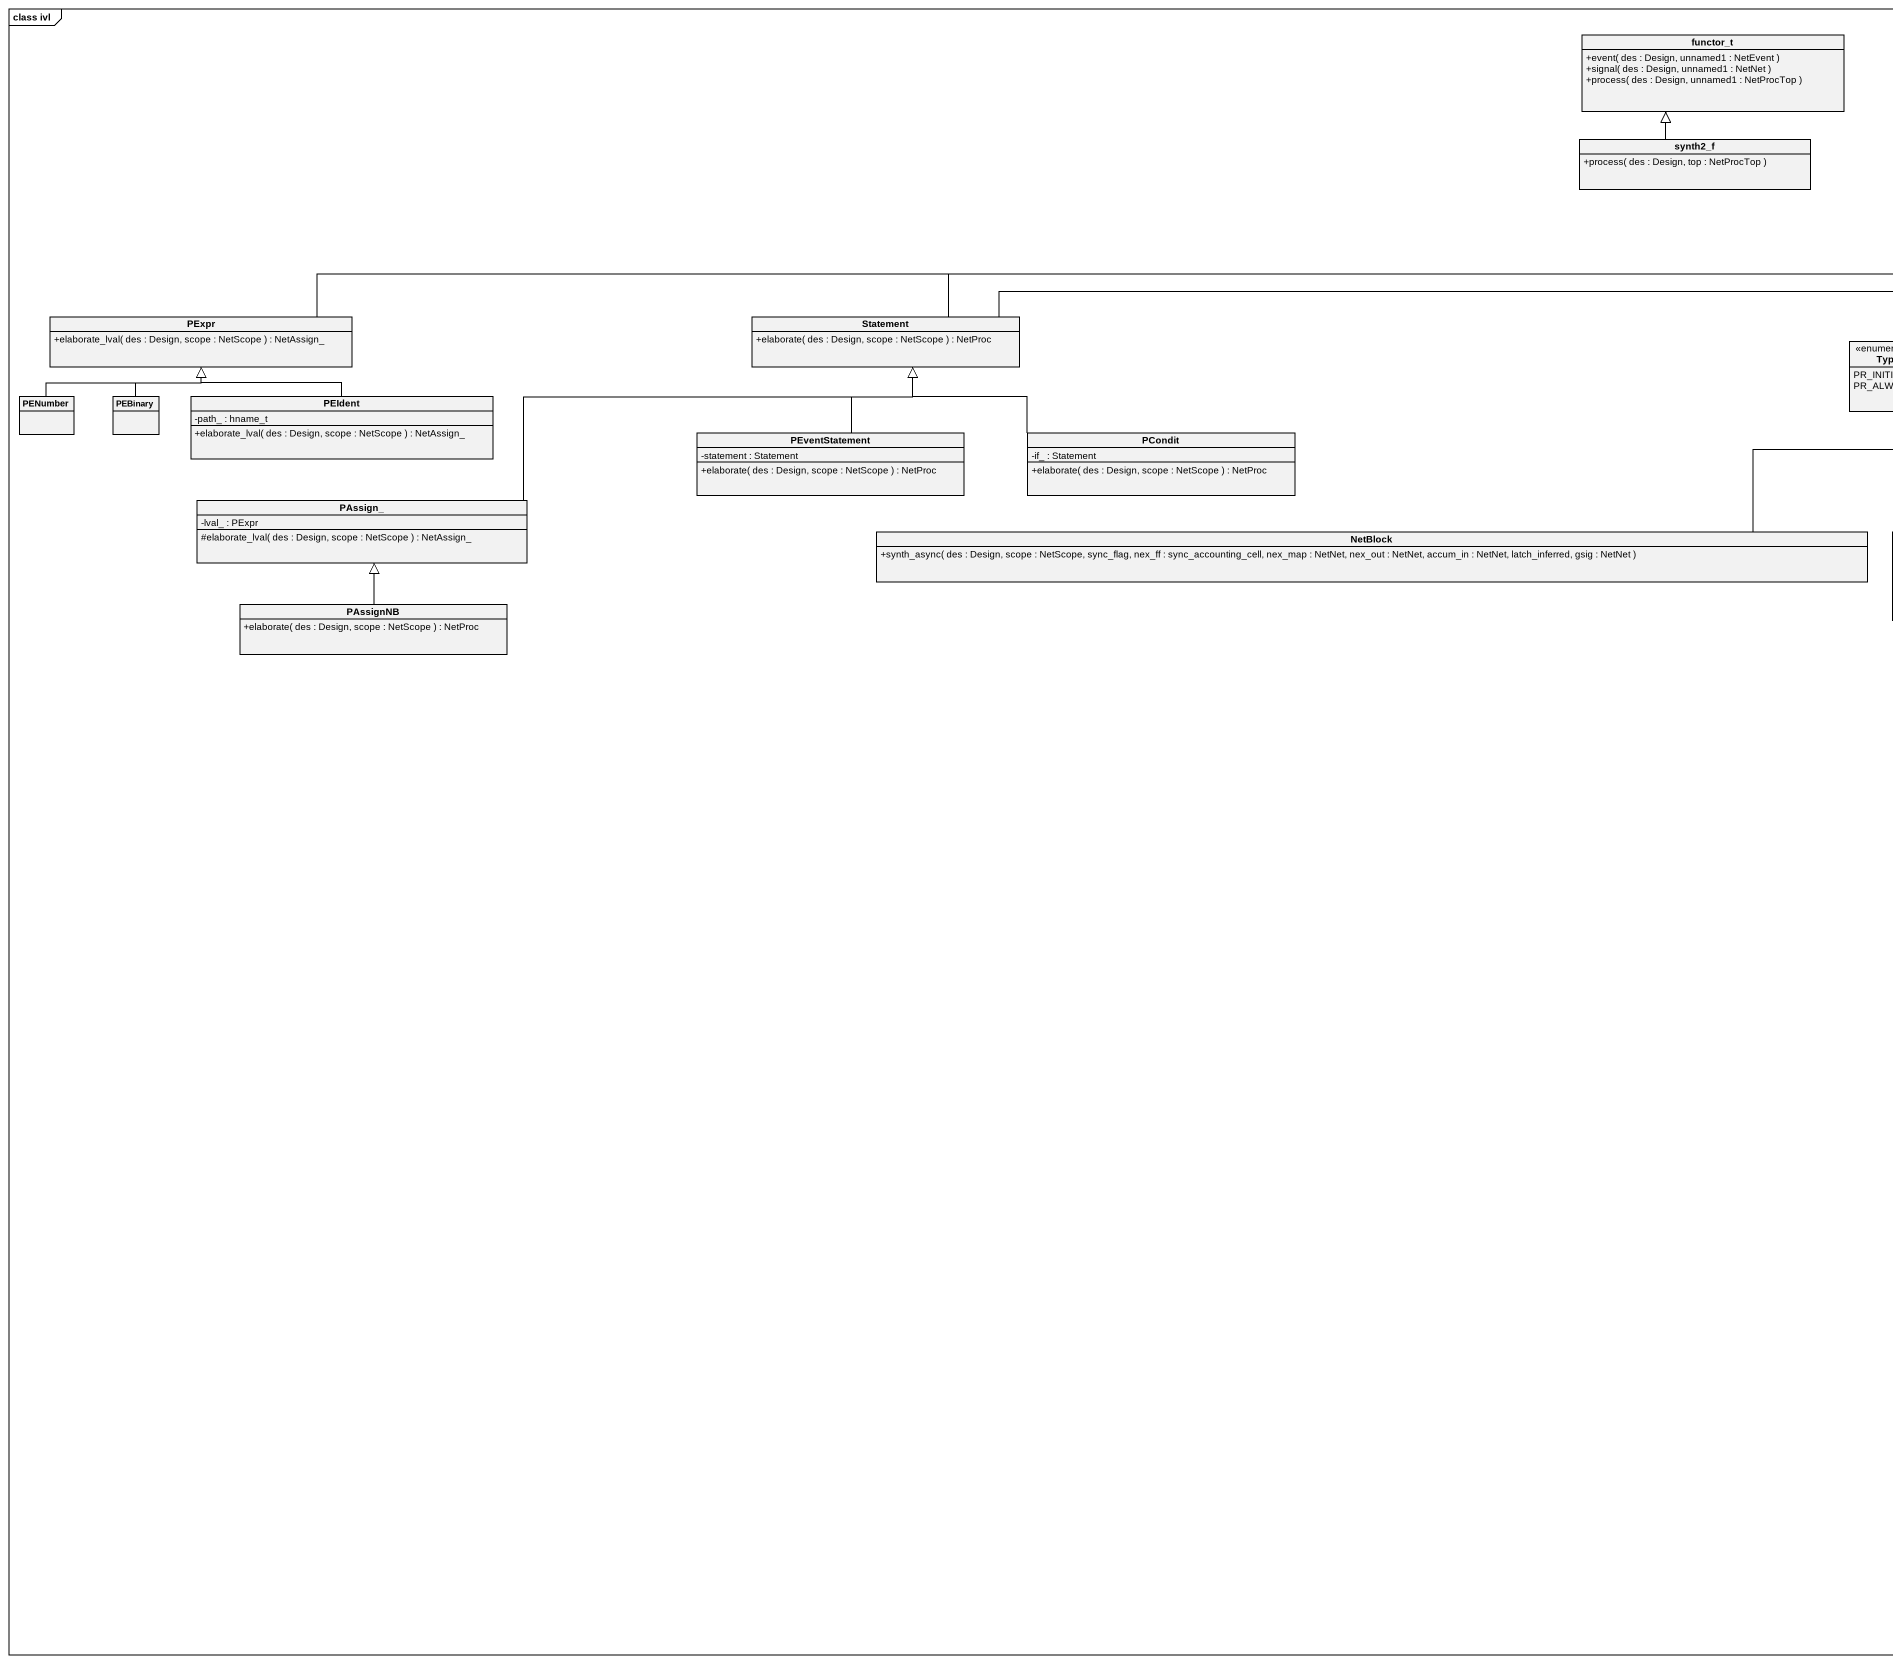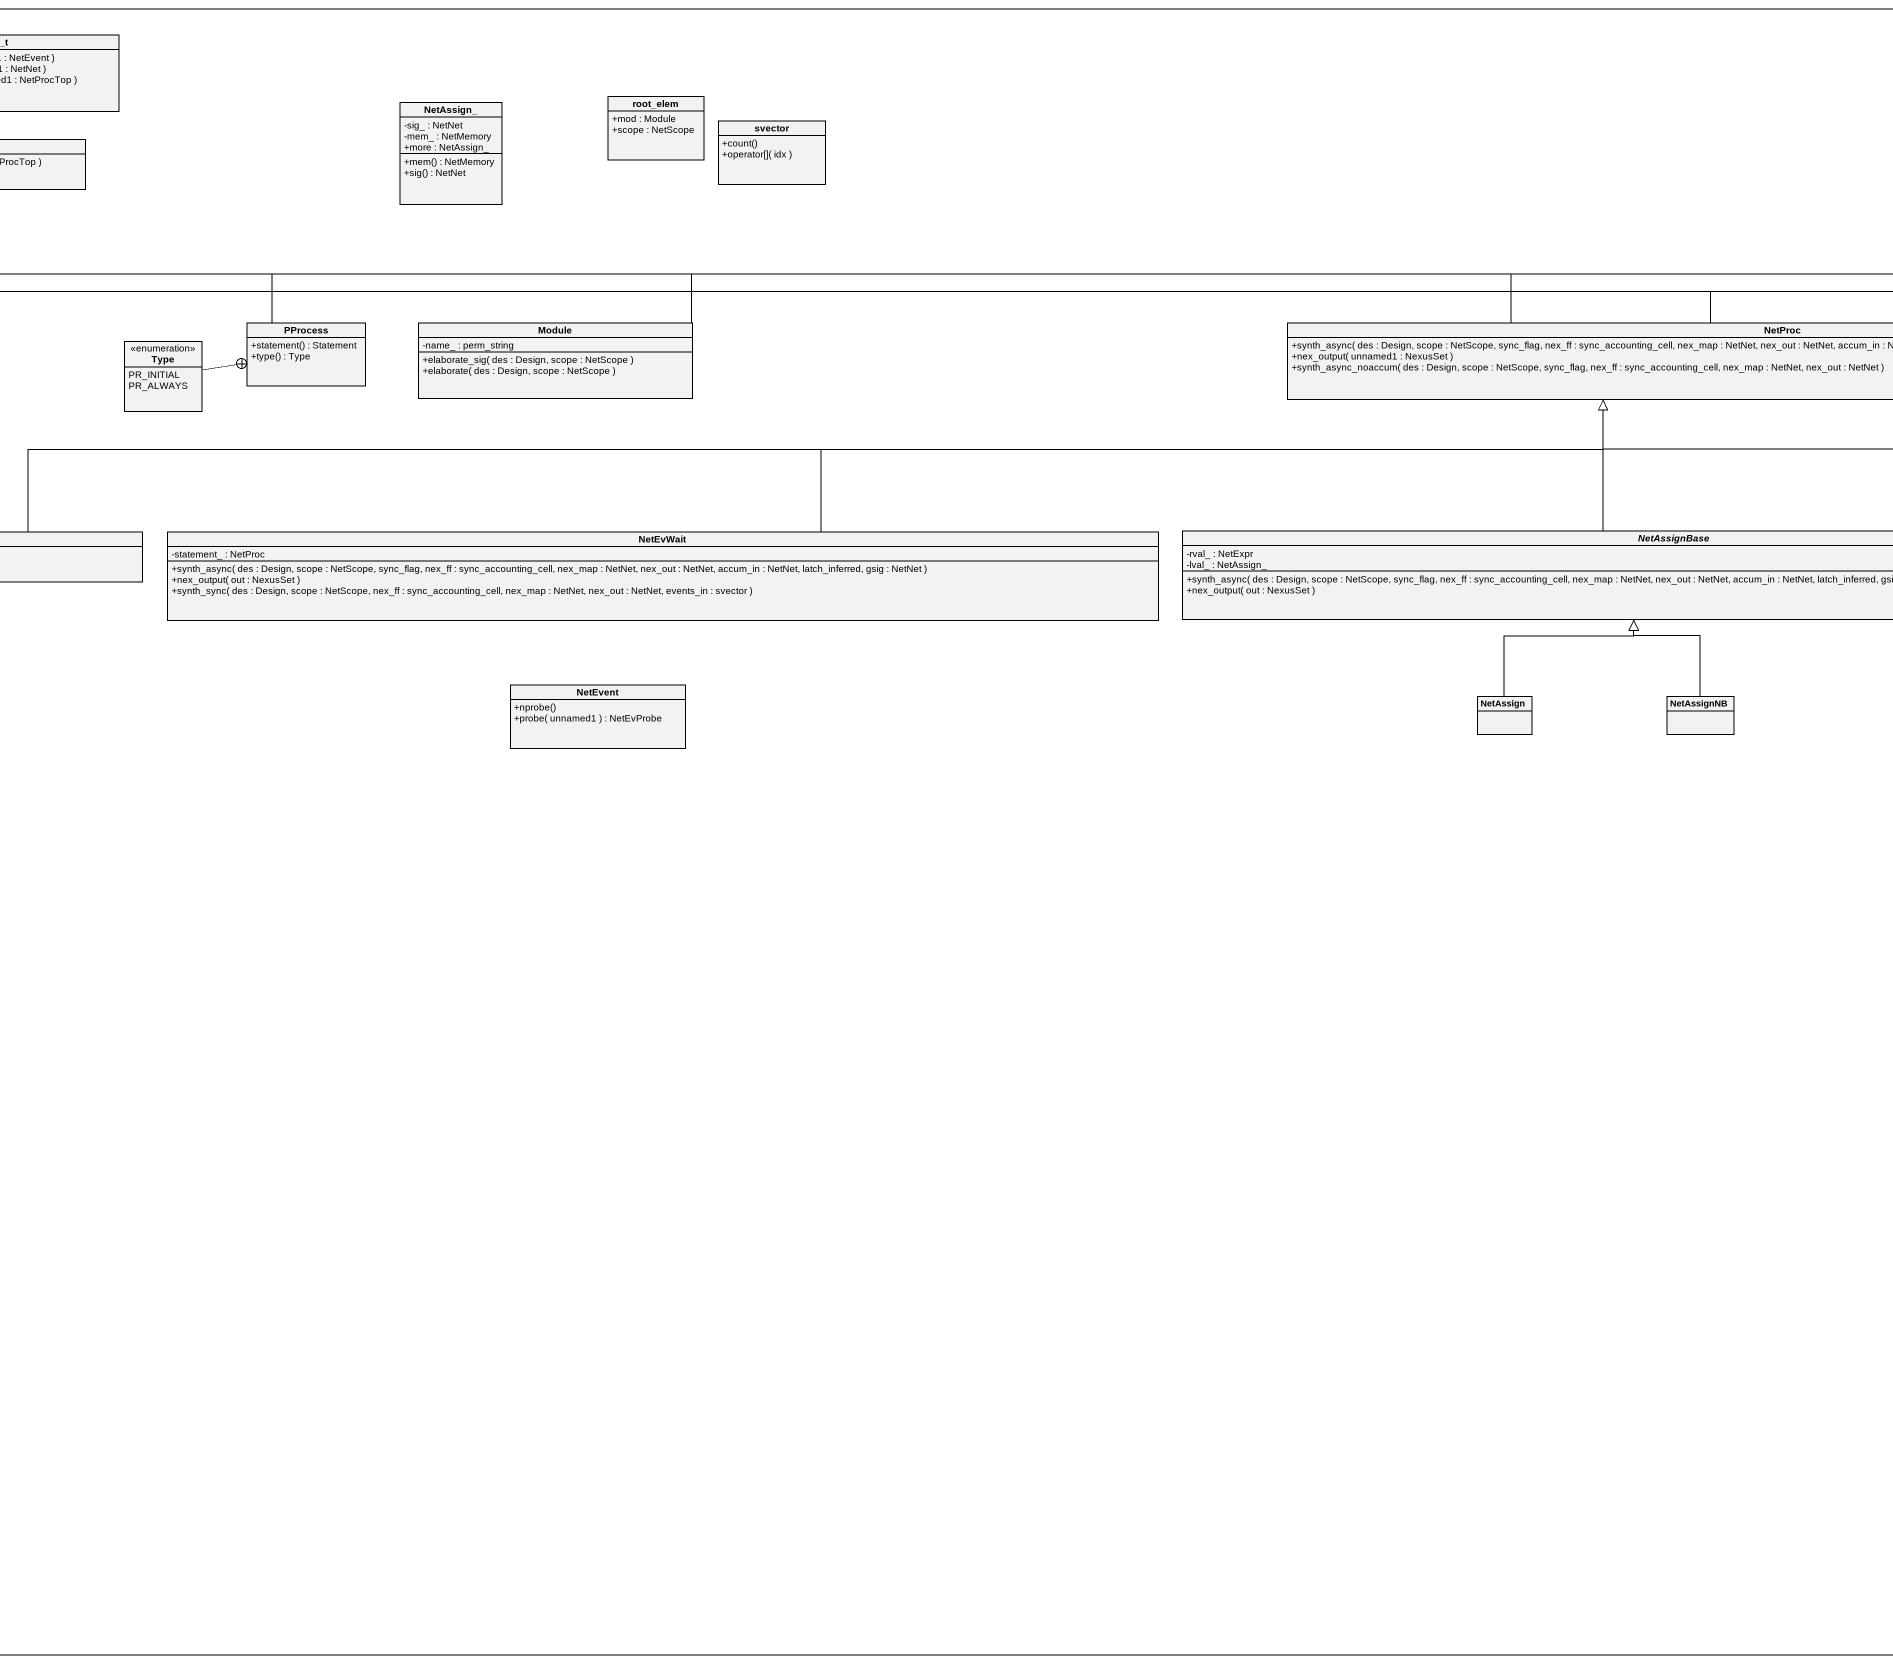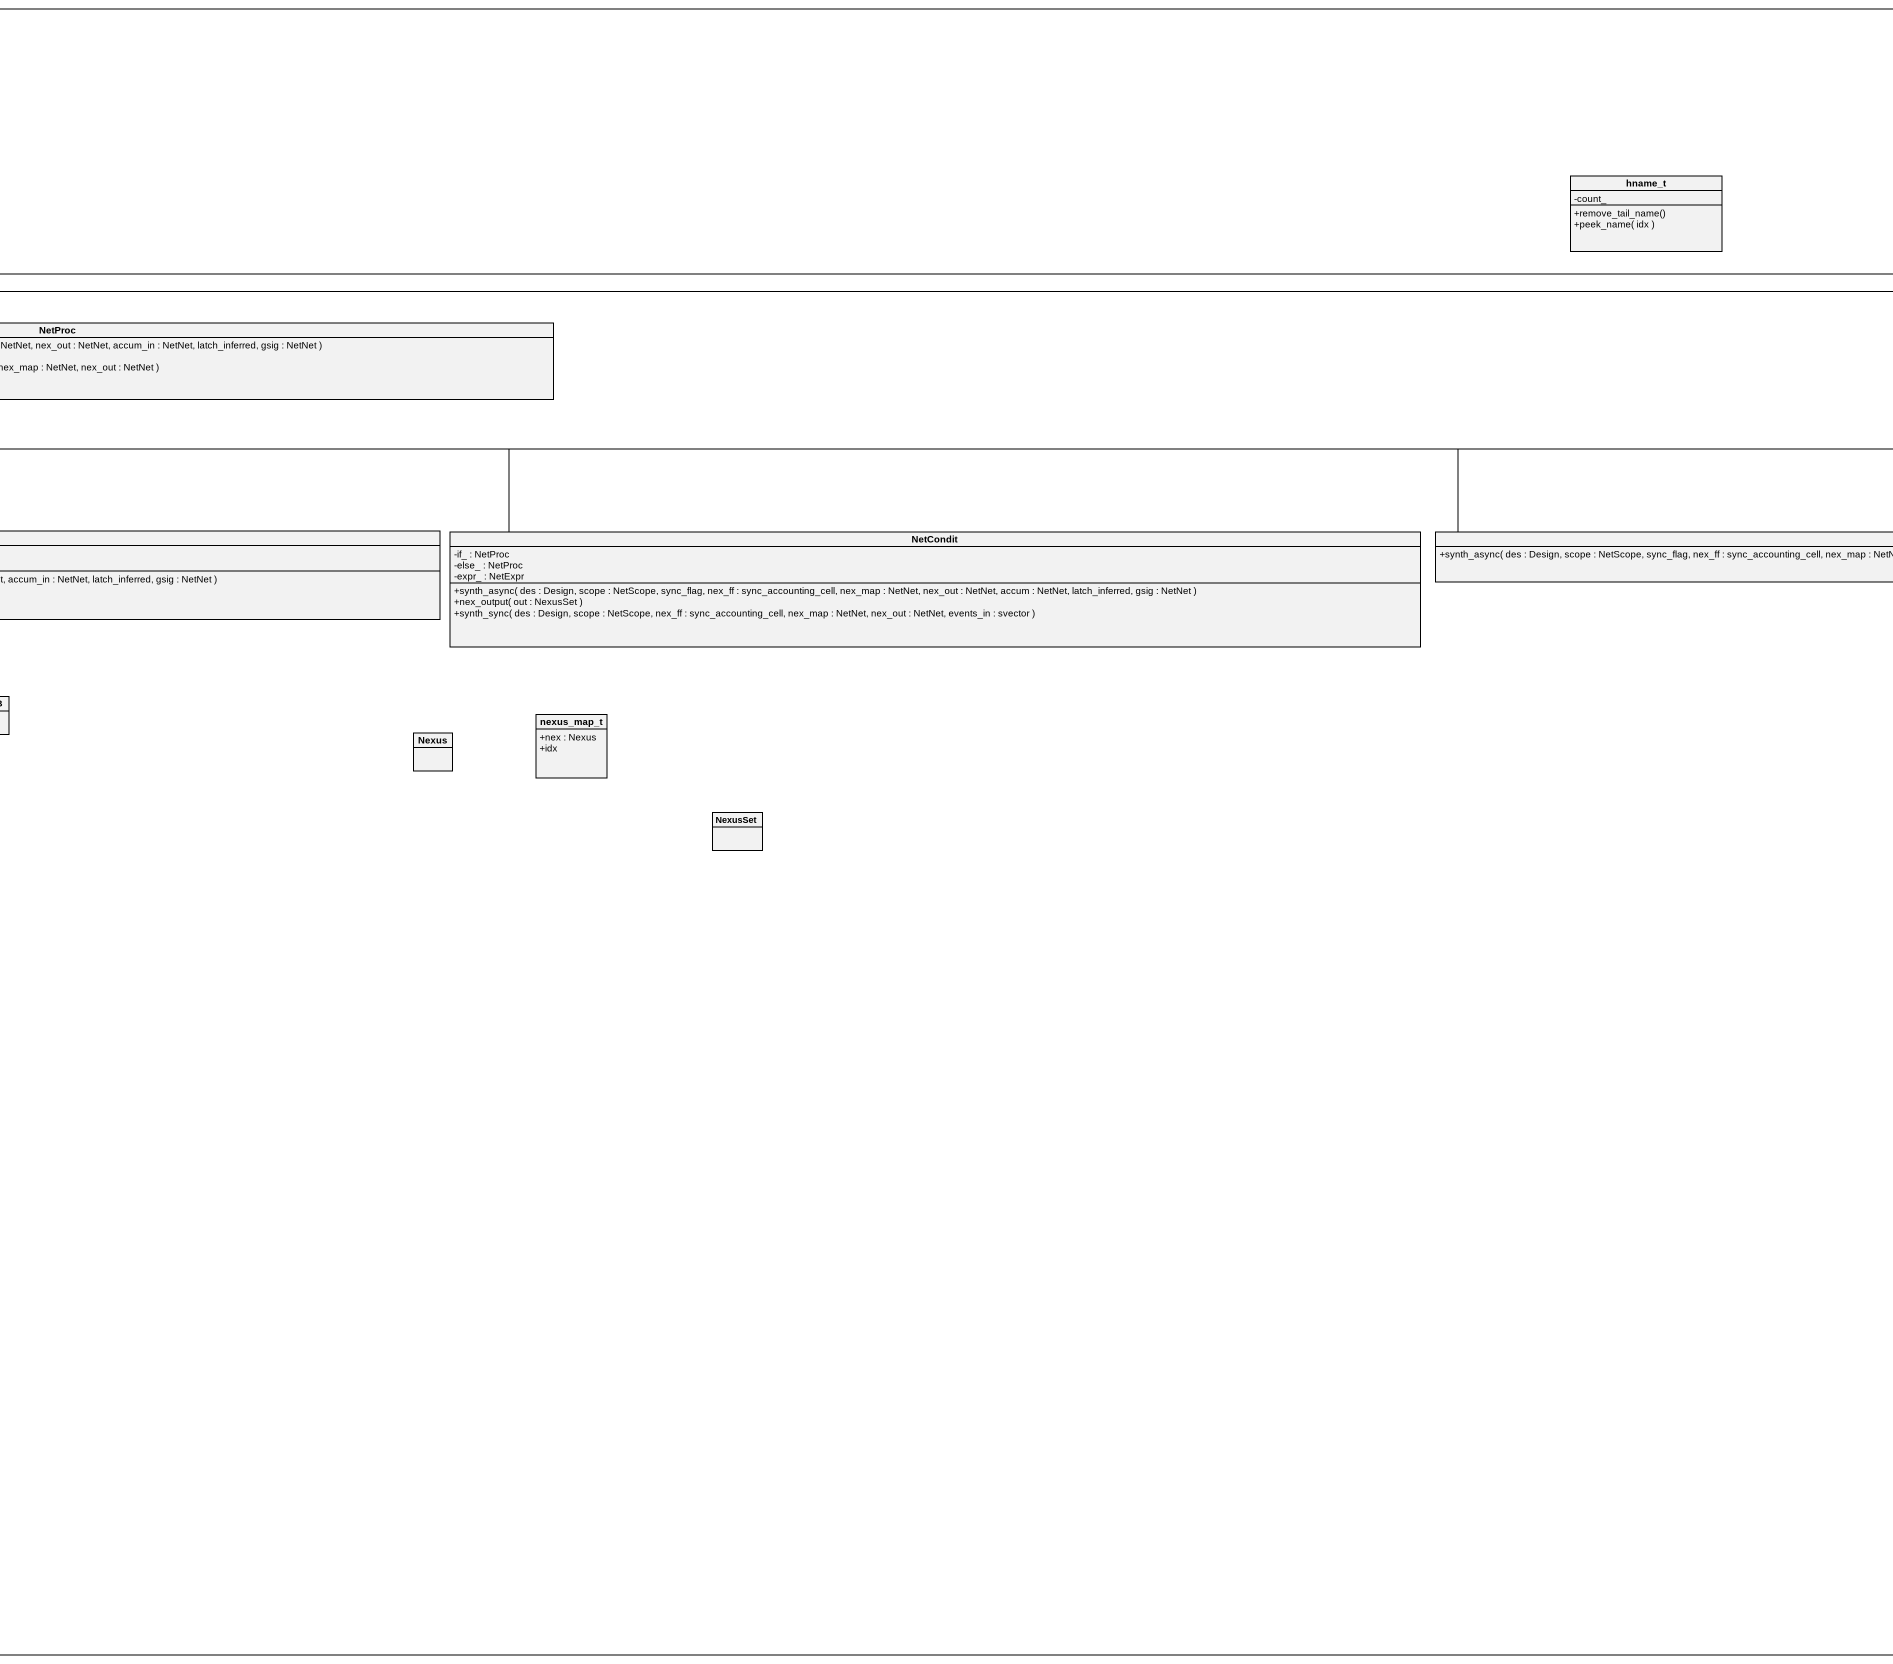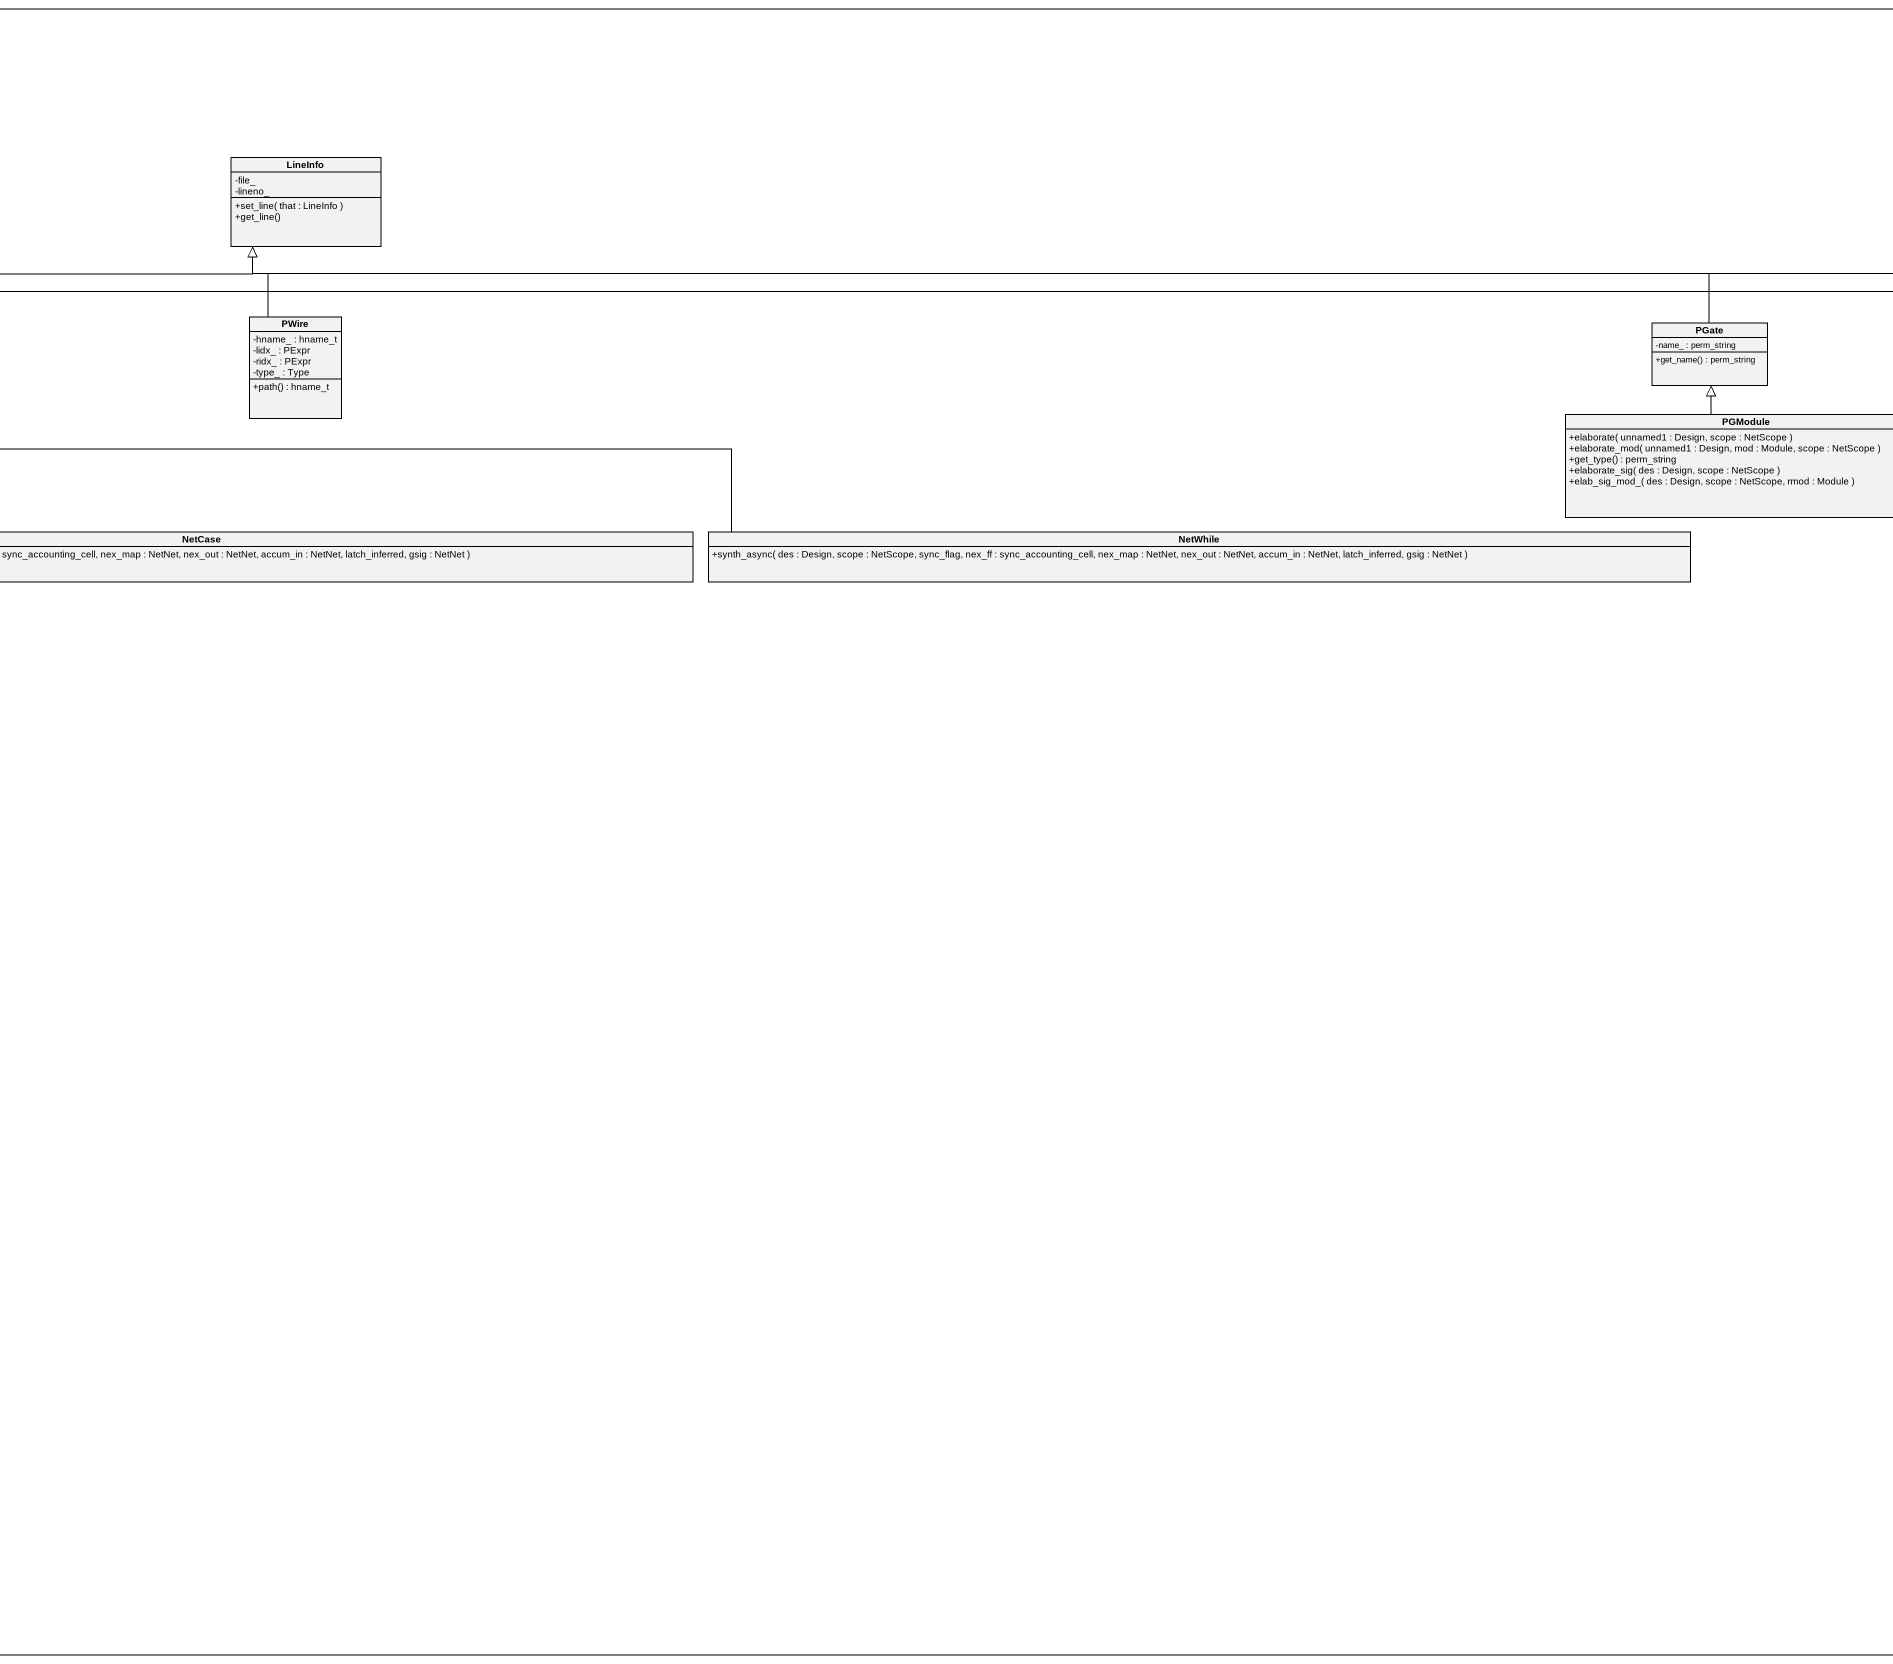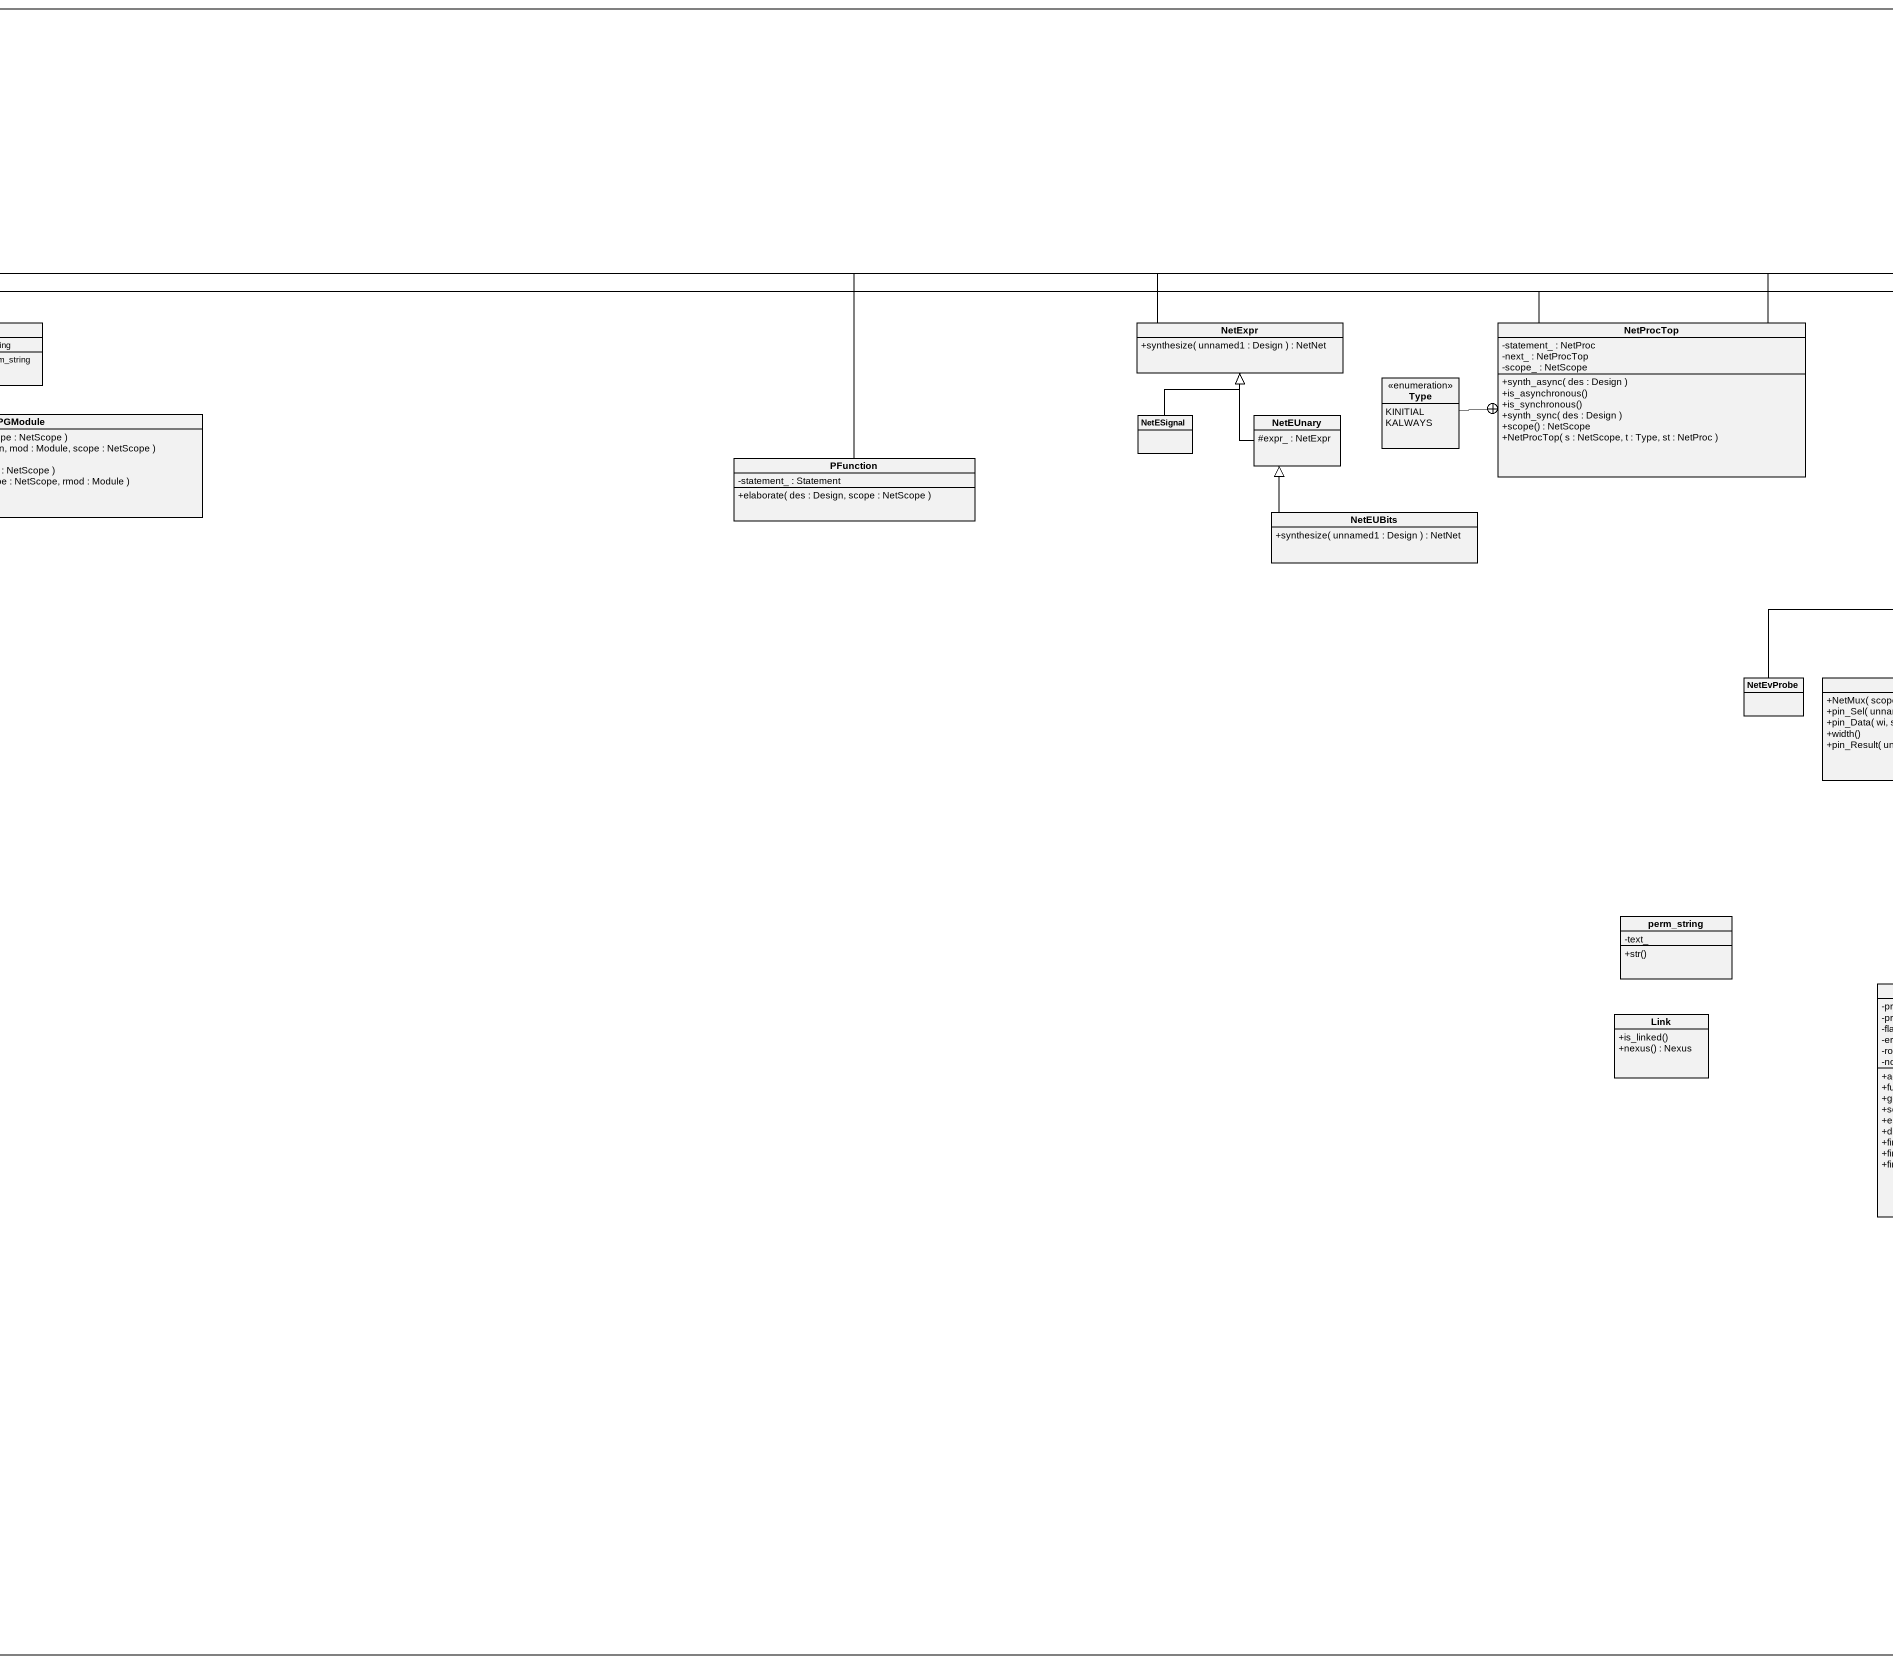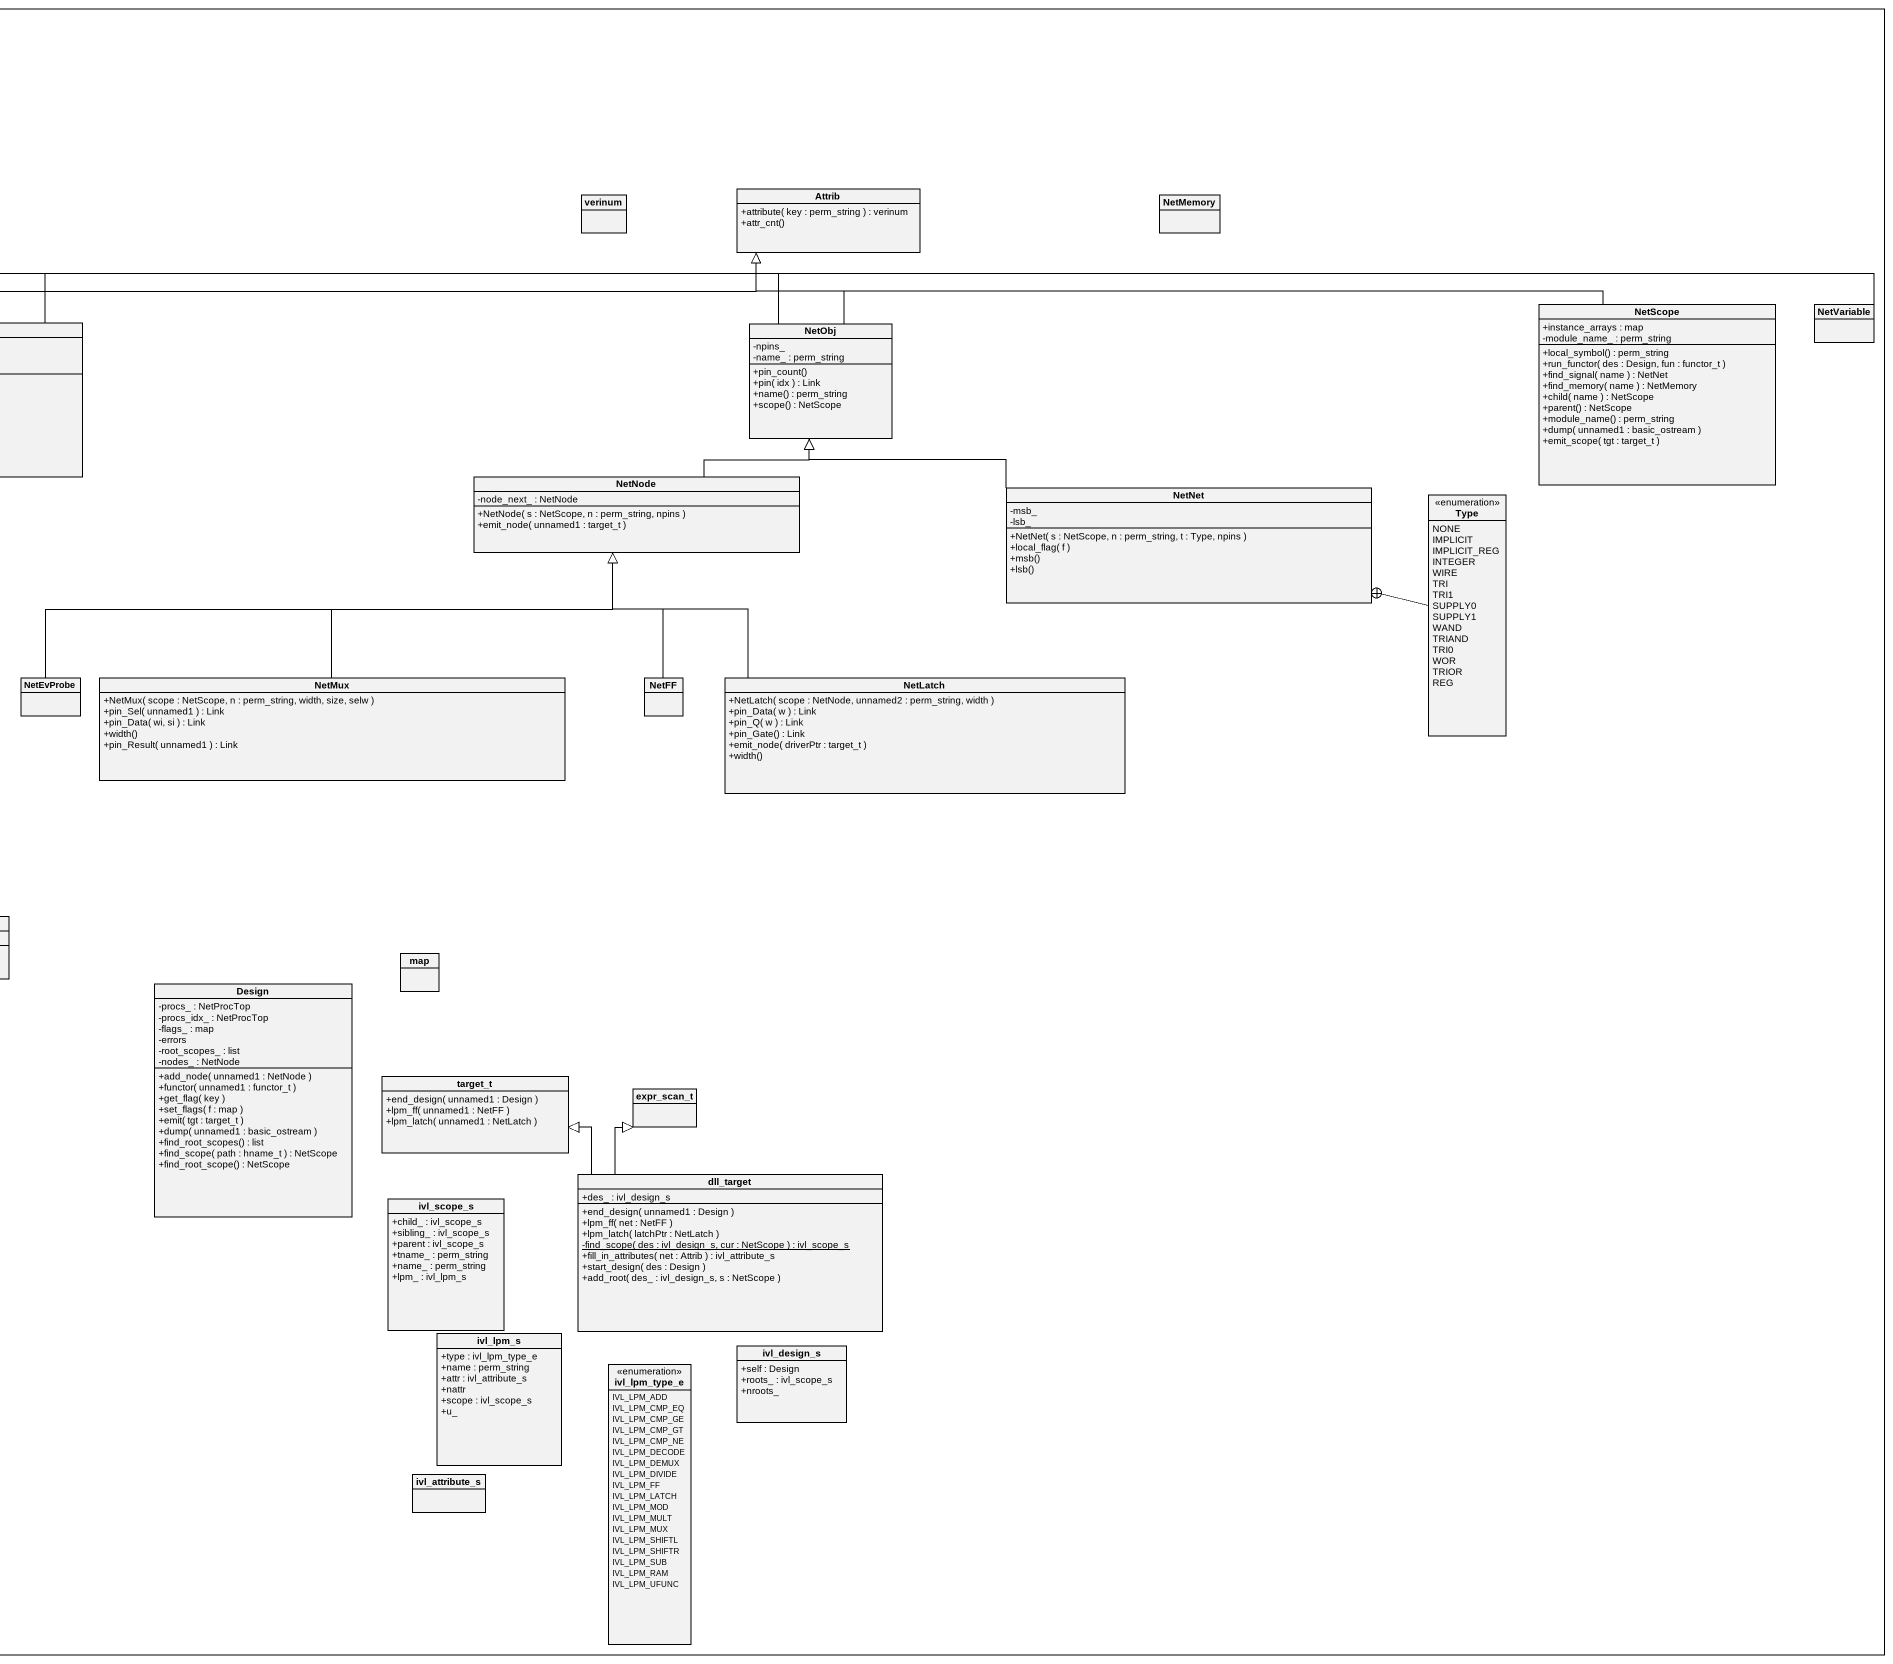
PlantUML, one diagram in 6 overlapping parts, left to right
@startuml
mainframe class ivl
hide circle
hide empty members
skinparam classAttributeIconSize 0
class functor_t {
  +event( des : Design, unnamed1 : NetEvent )
  +signal( des : Design, unnamed1 : NetNet )
  +process( des : Design, unnamed1 : NetProcTop )
}
class "NetAssign_" as NetAssign {
  -sig_ : NetNet
  -mem_ : NetMemory
  +more : NetAssign_
  +mem() : NetMemory
  +sig() : NetNet
}
class root_elem {
  +mod : Module
  +scope : NetScope
}
class svector {
  +count()
  +operator[]( idx )
}
class synth2_f {
  +process( des : Design, top : NetProcTop )
}
class LineInfo {
  -file_
  -lineno_
  +set_line( that : LineInfo )
  +get_line()
}
class hname_t {
  -count_
  +remove_tail_name()
  +peek_name( idx )
}
class verinum
class Attrib {
  +attribute( key : perm_string ) : verinum
  +attr_cnt()
}
class NetMemory
class PExpr {
  +elaborate_lval( des : Design, scope : NetScope ) : NetAssign_
}
class Statement {
  +elaborate( des : Design, scope : NetScope ) : NetProc
}
class PProcess {
  +statement() : Statement
  +type() : Type
}
class Module {
  -name_ : perm_string
  +elaborate_sig( des : Design, scope : NetScope )
  +elaborate( des : Design, scope : NetScope )
}
class NetProc {
  +synth_async( des : Design, scope : NetScope, sync_flag, nex_ff : sync_accounting_cell, nex_map : NetNet, nex_out : NetNet, accum_in : NetNet, latch_inferred, gsig : NetNet )
  +nex_output( unnamed1 : NexusSet )
  +synth_async_noaccum( des : Design, scope : NetScope, sync_flag, nex_ff : sync_accounting_cell, nex_map : NetNet, nex_out : NetNet )
}
class PWire {
  -hname_ : hname_t
  -lidx_ : PExpr
  -ridx_ : PExpr
  -type_ : Type
  +path() : hname_t
}
class PGate {
  -name_ : perm_string
  +get_name() : perm_string
}
class NetExpr {
  +synthesize( unnamed1 : Design ) : NetNet
}
class NetProcTop {
  -statement_ : NetProc
  -next_ : NetProcTop
  -scope_ : NetScope
  +synth_async( des : Design )
  +is_asynchronous()
  +is_synchronous()
  +synth_sync( des : Design )
  +scope() : NetScope
  +NetProcTop( s : NetScope, t : Type, st : NetProc )
}
class NetObj {
  -npins_
  -name_ : perm_string
  +pin_count()
  +pin( idx ) : Link
  +name() : perm_string
  +scope() : NetScope
}
class NetScope {
  +instance_arrays : map
  -module_name_ : perm_string
  +local_symbol() : perm_string
  +run_functor( des : Design, fun : functor_t )
  +find_signal( name ) : NetNet
  +find_memory( name ) : NetMemory
  +child( name ) : NetScope
  +parent() : NetScope
  +module_name() : perm_string
  +dump( unnamed1 : basic_ostream )
  +emit_scope( tgt : target_t )
}
class NetVariable
enum Type {
  PR_INITIAL
  PR_ALWAYS
}
class PENumber
class PEBinary
class PEIdent {
  -path_ : hname_t
  +elaborate_lval( des : Design, scope : NetScope ) : NetAssign_
}
enum "Type" as Type_2 {
  KINITIAL
  KALWAYS
}
class PEventStatement {
  -statement : Statement
  +elaborate( des : Design, scope : NetScope ) : NetProc
}
class PCondit {
  -if_ : Statement
  +elaborate( des : Design, scope : NetScope ) : NetProc
}
class PGModule {
  +elaborate( unnamed1 : Design, scope : NetScope )
  +elaborate_mod( unnamed1 : Design, mod : Module, scope : NetScope )
  +get_type() : perm_string
  +elaborate_sig( des : Design, scope : NetScope )
  +elab_sig_mod_( des : Design, scope : NetScope, rmod : Module )
}
class NetESignal
class NetEUnary {
  #expr_ : NetExpr
}
class PFunction {
  -statement_ : Statement
  +elaborate( des : Design, scope : NetScope )
}
class NetNode {
  -node_next_ : NetNode
  +NetNode( s : NetScope, n : perm_string, npins )
  +emit_node( unnamed1 : target_t )
}
class "PAssign_" as PAssign {
  -lval_ : PExpr
  #elaborate_lval( des : Design, scope : NetScope ) : NetAssign_
}
class NetEUBits {
  +synthesize( unnamed1 : Design ) : NetNet
}
class NetNet {
  -msb_
  -lsb_
  +NetNet( s : NetScope, n : perm_string, t : Type, npins )
  +local_flag( f )
  +msb()
  +lsb()
}
enum "Type" as Type_3 {
  NONE
  IMPLICIT
  IMPLICIT_REG
  INTEGER
  WIRE
  TRI
  TRI1
  SUPPLY0
  SUPPLY1
  WAND
  TRIAND
  TRI0
  WOR
  TRIOR
  REG
}
class NetBlock {
  +synth_async( des : Design, scope : NetScope, sync_flag, nex_ff : sync_accounting_cell, nex_map : NetNet, nex_out : NetNet, accum_in : NetNet, latch_inferred, gsig : NetNet )
}
class NetEvWait {
  -statement_ : NetProc
  +synth_async( des : Design, scope : NetScope, sync_flag, nex_ff : sync_accounting_cell, nex_map : NetNet, nex_out : NetNet, accum_in : NetNet, latch_inferred, gsig : NetNet )
  +nex_output( out : NexusSet )
  +synth_sync( des : Design, scope : NetScope, nex_ff : sync_accounting_cell, nex_map : NetNet, nex_out : NetNet, events_in : svector )
}
abstract class NetAssignBase {
  -rval_ : NetExpr
  -lval_ : NetAssign_
  +synth_async( des : Design, scope : NetScope, sync_flag, nex_ff : sync_accounting_cell, nex_map : NetNet, nex_out : NetNet, accum_in : NetNet, latch_inferred, gsig : NetNet )
  +nex_output( out : NexusSet )
}
class NetCondit {
  -if_ : NetProc
  -else_ : NetProc
  -expr_ : NetExpr
  +synth_async( des : Design, scope : NetScope, sync_flag, nex_ff : sync_accounting_cell, nex_map : NetNet, nex_out : NetNet, accum : NetNet, latch_inferred, gsig : NetNet )
  +nex_output( out : NexusSet )
  +synth_sync( des : Design, scope : NetScope, nex_ff : sync_accounting_cell, nex_map : NetNet, nex_out : NetNet, events_in : svector )
}
class NetCase {
  +synth_async( des : Design, scope : NetScope, sync_flag, nex_ff : sync_accounting_cell, nex_map : NetNet, nex_out : NetNet, accum_in : NetNet, latch_inferred, gsig : NetNet )
}
class NetWhile {
  +synth_async( des : Design, scope : NetScope, sync_flag, nex_ff : sync_accounting_cell, nex_map : NetNet, nex_out : NetNet, accum_in : NetNet, latch_inferred, gsig : NetNet )
}
class PAssignNB {
  +elaborate( des : Design, scope : NetScope ) : NetProc
}
class NetEvProbe
class NetMux {
  +NetMux( scope : NetScope, n : perm_string, width, size, selw )
  +pin_Sel( unnamed1 ) : Link
  +pin_Data( wi, si ) : Link
  +width()
  +pin_Result( unnamed1 ) : Link
}
class NetFF
class NetLatch {
  +NetLatch( scope : NetNode, unnamed2 : perm_string, width )
  +pin_Data( w ) : Link
  +pin_Q( w ) : Link
  +pin_Gate() : Link
  +emit_node( driverPtr : target_t )
  +width()
}
class NetEvent {
  +nprobe()
  +probe( unnamed1 ) : NetEvProbe
}
class "NetAssign" as NetAssign_2
class NetAssignNB
class nexus_map_t {
  +nex : Nexus
  +idx
}
class Nexus
class NexusSet
class perm_string {
  -text_
  +str()
}
class "map" as map_
class Design {
  -procs_ : NetProcTop
  -procs_idx_ : NetProcTop
  -flags_ : map
  -errors
  -root_scopes_ : list
  -nodes_ : NetNode
  +add_node( unnamed1 : NetNode )
  +functor( unnamed1 : functor_t )
  +get_flag( key )
  +set_flags( f : map )
  +emit( tgt : target_t )
  +dump( unnamed1 : basic_ostream )
  +find_root_scopes() : list
  +find_scope( path : hname_t ) : NetScope
  +find_root_scope() : NetScope
}
class Link {
  +is_linked()
  +nexus() : Nexus
}
class target_t {
  +end_design( unnamed1 : Design )
  +lpm_ff( unnamed1 : NetFF )
  +lpm_latch( unnamed1 : NetLatch )
}
class expr_scan_t
class dll_target {
  +des_ : ivl_design_s
  +end_design( unnamed1 : Design )
  +lpm_ff( net : NetFF )
  +lpm_latch( latchPtr : NetLatch )
  {static} -find_scope( des : ivl_design_s, cur : NetScope ) : ivl_scope_s
  +fill_in_attributes( net : Attrib ) : ivl_attribute_s
  +start_design( des : Design )
  +add_root( des_ : ivl_design_s, s : NetScope )
}
class ivl_scope_s {
  +child_ : ivl_scope_s
  +sibling_ : ivl_scope_s
  +parent : ivl_scope_s
  +tname_ : perm_string
  +name_ : perm_string
  +lpm_ : ivl_lpm_s
}
class ivl_lpm_s {
  +type : ivl_lpm_type_e
  +name : perm_string
  +attr : ivl_attribute_s
  +nattr
  +scope : ivl_scope_s
  +u_
}
class ivl_design_s {
  +self : Design
  +roots_ : ivl_scope_s
  +nroots_
}
enum ivl_lpm_type_e {
  IVL_LPM_ADD
  IVL_LPM_CMP_EQ
  IVL_LPM_CMP_GE
  IVL_LPM_CMP_GT
  IVL_LPM_CMP_NE
  IVL_LPM_DECODE
  IVL_LPM_DEMUX
  IVL_LPM_DIVIDE
  IVL_LPM_FF
  IVL_LPM_LATCH
  IVL_LPM_MOD
  IVL_LPM_MULT
  IVL_LPM_MUX
  IVL_LPM_SHIFTL
  IVL_LPM_SHIFTR
  IVL_LPM_SUB
  IVL_LPM_RAM
  IVL_LPM_UFUNC
}
class ivl_attribute_s
synth2_f -up-|> functor_t
PExpr -right-|> LineInfo
Statement -right-|> LineInfo
Statement -right-|> Attrib
PProcess -right-|> LineInfo
Module -right-|> LineInfo
NetProc -right-|> LineInfo
NetProc -right-|> Attrib
PWire -up-|> LineInfo
PGate -left-|> LineInfo
NetExpr -left-|> LineInfo
NetProcTop -left-|> LineInfo
NetProcTop -right-|> Attrib
NetObj -left-|> LineInfo
NetObj -up-|> Attrib
NetScope -left-|> Attrib
NetVariable -left-|> LineInfo
Type -right-+ PProcess
PENumber -right-|> PExpr
PEBinary -up-|> PExpr
PEIdent -up-|> PExpr
Type_2 -right-+ NetProcTop
PEventStatement -up-|> Statement
PCondit -left-|> Statement
PGModule -up-|> PGate
NetESignal -up-|> NetExpr
NetEUnary -up-|> NetExpr
PFunction -left-|> LineInfo
NetNode -up-|> NetObj
PAssign -right-|> Statement
NetEUBits -up-|> NetEUnary
NetNet -left-|> NetObj
Type_3 -left-+ NetNet
NetBlock -right-|> NetProc
NetEvWait -right-|> NetProc
NetAssignBase -up-|> NetProc
NetCondit -left-|> NetProc
NetCase -left-|> NetProc
NetWhile -left-|> NetProc
PAssignNB -up-|> PAssign
NetEvProbe -right-|> NetNode
NetMux -up-|> NetNode
NetFF -up-|> NetNode
NetLatch -up-|> NetNode
NetAssign_2 -up-|> NetAssignBase
NetAssignNB -up-|> NetAssignBase
dll_target -left-|> target_t
dll_target -up-|> expr_scan_t
@enduml
